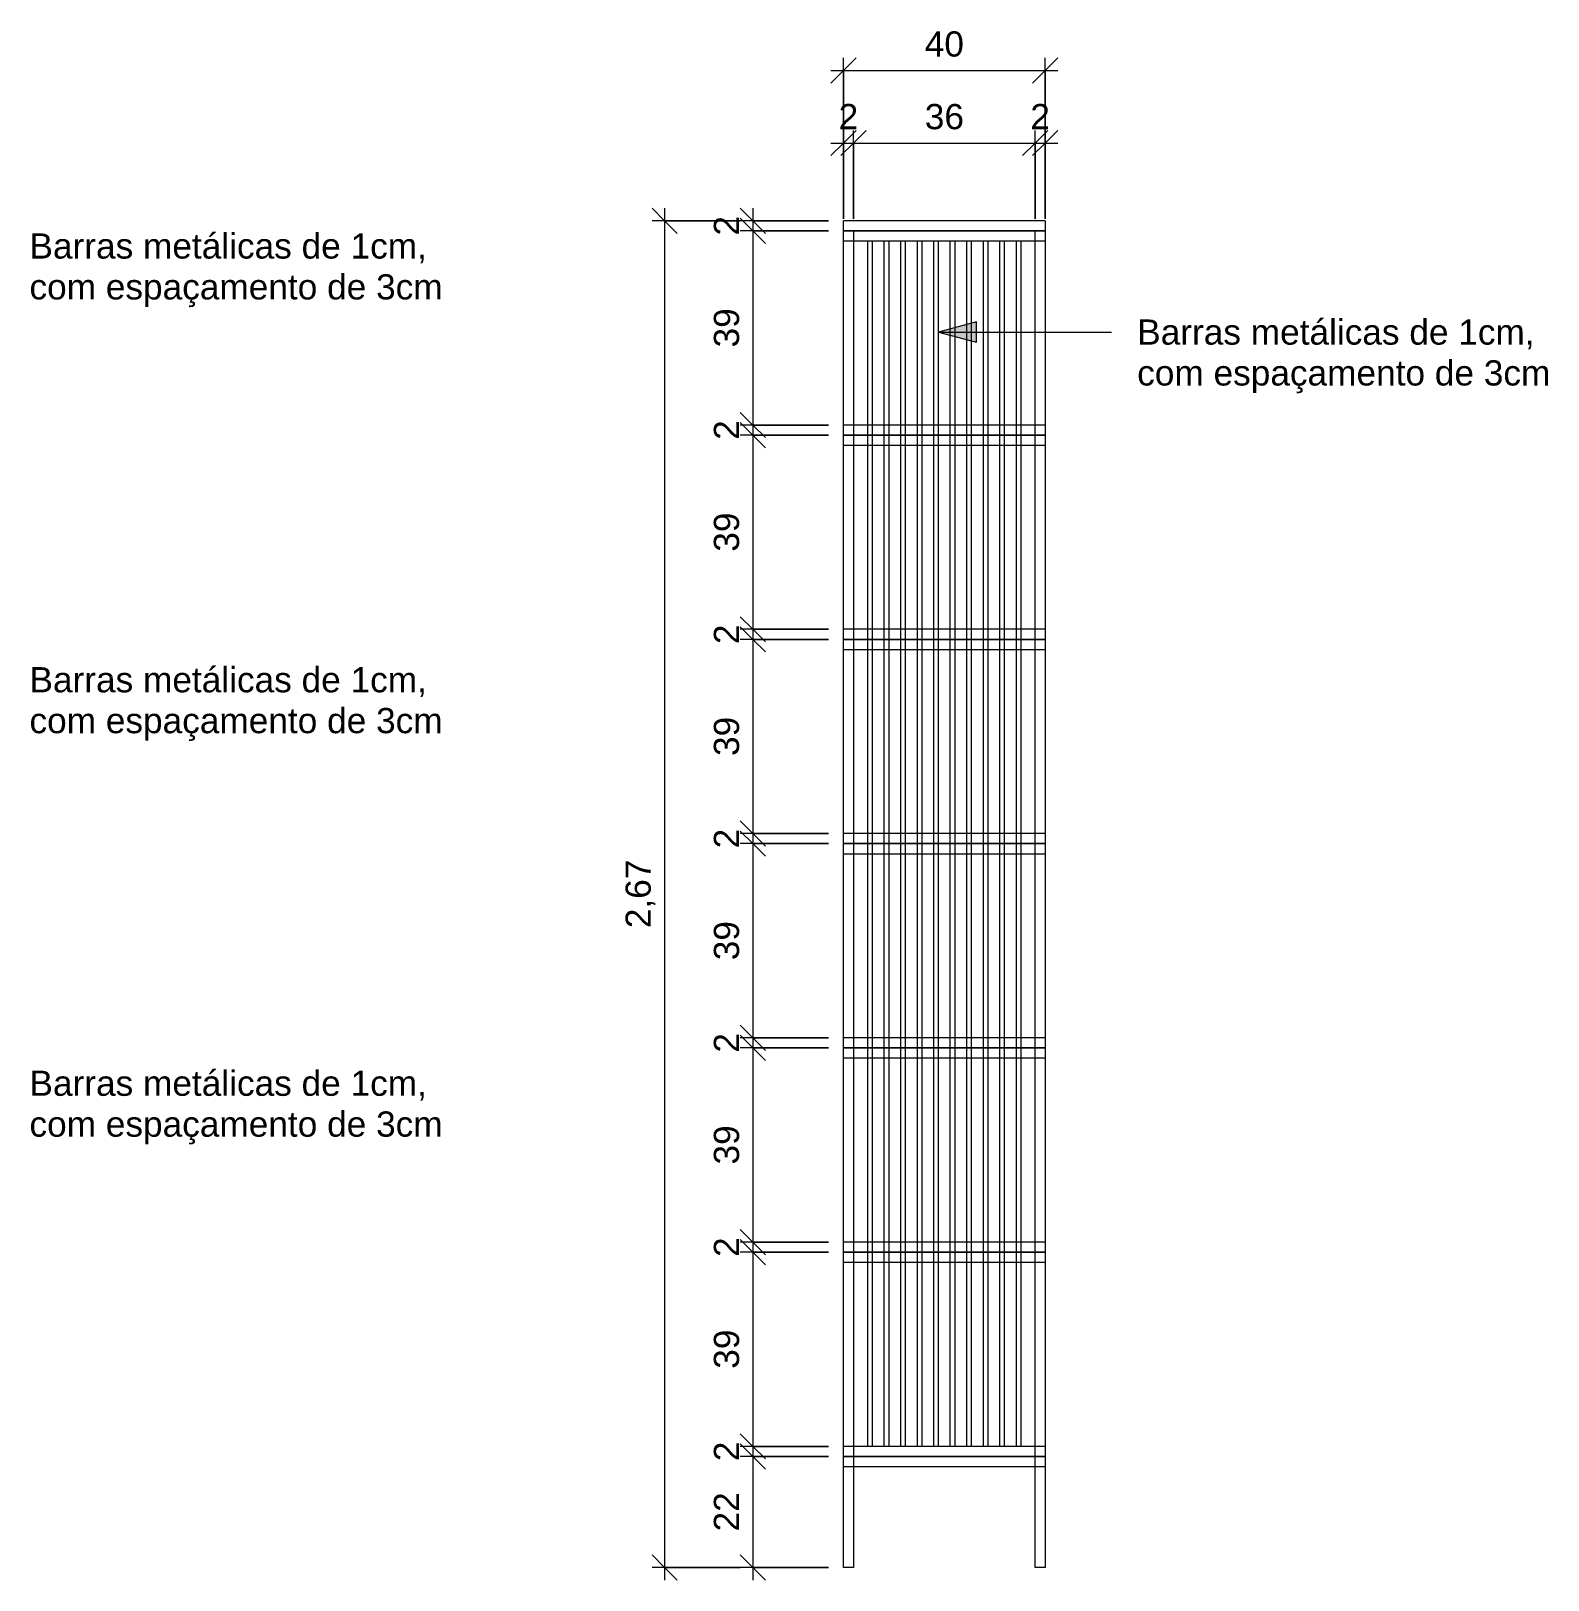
# Model space of a CAD drawing. Header units: millimetres. Extents: x 5688 to 18484, y 2540 to 6636.
# Drawn here: x 15476 to 18484, y 2975 to 6046 of the extents above; entities that cross this region are included whole.
import ezdxf

# ---------------------------------------------------------------- set-up
doc = ezdxf.new("R2010")
doc.units = ezdxf.units.MM
for name, color, linetype, lineweight in [('A-ANNO-DIMS', 211, 'Continuous', 9), ('A-ANNO-DIMS-25', 211, 'Continuous', 9), ('G-ANNO-TEXT', 231, 'Continuous', 9), ('I-FURN', 30, 'Continuous', 9)]:
    doc.layers.add(name, color=color, linetype=linetype, lineweight=lineweight)
doc.styles.add('@Arial Unicode MS', font='ARIALUNI.TTF', dxfattribs={"height": 50})
doc.styles.add('Arial', font='arial.ttf', dxfattribs={"height": 50})
doc.dimstyles.new('CRT_-__Metros_-_Linha_de_chamada_3_5_mm', dxfattribs={"dimscale": 304.8, "dimtxt": 50.292243, "dimasz": 0.164042, "dimexe": 0.082021, "dimexo": 0.0625, "dimgap": 0.04101, "dimtad": 1, "dimlfac": 0.001, "dimrnd": 0.01, "dimzin": 0, "dimdsep": 46, "dimtxsty": '@Arial Unicode MS', "dimblk1": 'OBLIQUE', "dimblk2": 'OBLIQUE', "dimsah": 1, "dimcen": 0.09, "dimdle": 0.082021, "dimazin": 0, "dimtfac": 1, "dimtdec": 4, "dimtix": 1, "dimtmove": 0, "dimatfit": 3, "dimfxl": 0.492126, "dimfxlon": 1, "dimtvp": 1, "dimtolj": 1, "dimtzin": 0, "dimarcsym": 2})
doc.dimstyles.new('CRT_-__Metros_-_Linha_de_chamada_3_5_mm_1', dxfattribs={"dimscale": 304.8, "dimtxt": 50.292243, "dimasz": 0.164042, "dimexe": 0.082021, "dimexo": 0.0625, "dimgap": 0.04101, "dimtad": 1, "dimdec": 0, "dimlfac": 0.1, "dimdsep": 46, "dimtxsty": '@Arial Unicode MS', "dimblk1": 'OBLIQUE', "dimblk2": 'OBLIQUE', "dimsah": 1, "dimcen": 0.09, "dimdle": 0.082021, "dimazin": 0, "dimtfac": 1, "dimtdec": 4, "dimtix": 1, "dimtmove": 0, "dimatfit": 3, "dimfxl": 0.492126, "dimfxlon": 1, "dimtvp": 1, "dimtolj": 1, "dimtzin": 0, "dimarcsym": 2})

# ---------------------------------------------------------------- blocks, each defined once
blk = doc.blocks.new('estante - estante-4589433-VISTA LATERAL ESTANTE MEZANINO')
at = {"layer": 'I-FURN'}
for p, q in [((-2964.6, 5650), (-2964.6, 5670)), ((-2564.6, 5670), (-2964.6, 5670)), ((-2564.6, 5670), (-2564.6, 5650)), ((-2964.6, 5650), (-2564.6, 5650)), ((-2964.6, 5630), (-2964.6, 5650)), ((-2564.6, 5650), (-2964.6, 5650)), ((-2964.6, 5650), (-2944.6, 5650)), ((-2964.6, 3000), (-2964.6, 5650)), ((-2964.6, 5630), (-2564.6, 5630)), ((-2944.6, 5650), (-2944.6, 3000)), ((-2916.9, 5630), (-2916.9, 3240)), ((-2906.9, 3240), (-2906.9, 5630)), ((-2884.2, 5630), (-2884.2, 3240)), ((-2874.2, 3240), (-2874.2, 5630)), ((-2851.4, 5630), (-2851.4, 3240)), ((-2841.4, 3240), (-2841.4, 5630)), ((-2818.7, 5630), (-2818.7, 3240)), ((-2808.7, 3240), (-2808.7, 5630)), ((-2786, 5630), (-2786, 3240)), ((-2776, 3240), (-2776, 5630)), ((-2753.3, 5630), (-2753.3, 3240)), ((-2743.3, 3240), (-2743.3, 5630)), ((-2720.5, 5630), (-2720.5, 3240)), ((-2710.5, 3240), (-2710.5, 5630)), ((-2687.8, 5630), (-2687.8, 3240)), ((-2677.8, 3240), (-2677.8, 5630)), ((-2655.1, 5630), (-2655.1, 3240)), ((-2645.1, 3240), (-2645.1, 5630)), ((-2622.3, 5630), (-2622.3, 3240)), ((-2612.3, 3240), (-2612.3, 5630)), ((-2584.6, 5650), (-2564.6, 5650)), ((-2584.6, 3000), (-2584.6, 5650)), ((-2564.6, 5650), (-2564.6, 5630)), ((-2564.6, 5650), (-2564.6, 3000)), ((-2964.6, 5245), (-2964.6, 5265)), ((-2564.6, 5265), (-2964.6, 5265)), ((-2564.6, 5265), (-2564.6, 5245)), ((-2964.6, 5245), (-2564.6, 5245)), ((-2964.6, 5225), (-2964.6, 5245)), ((-2564.6, 5245), (-2964.6, 5245)), ((-2964.6, 5225), (-2564.6, 5225)), ((-2564.6, 5245), (-2564.6, 5225)), ((-2964.6, 4840), (-2964.6, 4860)), ((-2564.6, 4860), (-2964.6, 4860)), ((-2564.6, 4860), (-2564.6, 4840)), ((-2964.6, 4840), (-2564.6, 4840)), ((-2964.6, 4820), (-2964.6, 4840)), ((-2564.6, 4840), (-2964.6, 4840)), ((-2564.6, 4840), (-2564.6, 4820)), ((-2964.6, 4820), (-2564.6, 4820)), ((-2964.6, 4435), (-2964.6, 4455)), ((-2564.6, 4455), (-2964.6, 4455)), ((-2564.6, 4455), (-2564.6, 4435)), ((-2964.6, 4435), (-2564.6, 4435)), ((-2964.6, 4415), (-2964.6, 4435)), ((-2564.6, 4435), (-2964.6, 4435)), ((-2564.6, 4435), (-2564.6, 4415)), ((-2964.6, 4415), (-2564.6, 4415)), ((-2964.6, 4030), (-2964.6, 4050)), ((-2564.6, 4050), (-2964.6, 4050)), ((-2964.6, 4030), (-2564.6, 4030)), ((-2964.6, 4010), (-2964.6, 4030)), ((-2564.6, 4030), (-2964.6, 4030)), ((-2564.6, 4050), (-2564.6, 4030)), ((-2564.6, 4030), (-2564.6, 4010)), ((-2964.6, 4010), (-2564.6, 4010)), ((-2964.6, 3625), (-2964.6, 3645)), ((-2564.6, 3645), (-2964.6, 3645)), ((-2964.6, 3625), (-2564.6, 3625)), ((-2964.6, 3605), (-2964.6, 3625)), ((-2564.6, 3625), (-2964.6, 3625)), ((-2564.6, 3645), (-2564.6, 3625)), ((-2564.6, 3625), (-2564.6, 3605)), ((-2964.6, 3605), (-2564.6, 3605)), ((-2964.6, 3220), (-2964.6, 3240)), ((-2564.6, 3240), (-2964.6, 3240)), ((-2564.6, 3240), (-2564.6, 3220)), ((-2964.6, 3220), (-2564.6, 3220)), ((-2964.6, 3200), (-2964.6, 3220)), ((-2564.6, 3220), (-2964.6, 3220)), ((-2964.6, 3200), (-2564.6, 3200)), ((-2564.6, 3220), (-2564.6, 3200)), ((-2944.6, 3000), (-2964.6, 3000)), ((-2564.6, 3000), (-2584.6, 3000))]:
    blk.add_line(p, q, dxfattribs=at)
blk = doc.blocks.new('DIMBLOCK63-VISTA LATERAL ESTANTE MEZANINO')
at = {"layer": 'A-ANNO-DIMS-25', "lineweight": 18}
for p, q in [((16907.1, 5670), (16882.1, 5695)), ((16907.1, 5650), (16882.1, 5675)), ((16907.1, 5670), (16932.1, 5645)), ((16907.1, 5650), (16932.1, 5625))]:
    blk.add_line(p, q, dxfattribs=at)
at = {"layer": 'A-ANNO-DIMS-25'}
for p, q in [((16907.1, 5695), (16907.1, 5650)), ((17057.1, 5670), (16882.1, 5670)), ((16907.1, 5670), (17057.1, 5670)), ((17057.1, 5650), (16882.1, 5650)), ((16907.1, 5650), (17057.1, 5650))]:
    blk.add_line(p, q, dxfattribs=at)
at = {"layer": 'A-ANNO-DIMS-25', "color": 0, "insert": (16829.7, 5640.6), "char_height": 50, "width": 46.468, "attachment_point": 1, "rotation": 90, "line_spacing_factor": 1.117605, "style": '@Arial Unicode MS'}
blk.add_mtext('2', dxfattribs=at)
blk = doc.blocks.new('_Oblique')
at = {"color": 0, "linetype": 'ByBlock', "lineweight": -2}
blk.add_line((-0.5, -0.5), (0.5, 0.5), dxfattribs=at)
blk = doc.blocks.new('DIMBLOCK64-VISTA LATERAL ESTANTE MEZANINO')
at = {"layer": 'A-ANNO-DIMS-25', "lineweight": 18}
for p, q in [((16907.1, 5650), (16882.1, 5675)), ((16907.1, 5650), (16932.1, 5625)), ((16907.1, 5265), (16882.1, 5290)), ((16907.1, 5265), (16932.1, 5240))]:
    blk.add_line(p, q, dxfattribs=at)
at = {"layer": 'A-ANNO-DIMS-25'}
for p, q in [((17057.1, 5650), (16882.1, 5650)), ((16907.1, 5650), (16907.1, 5265)), ((16907.1, 5650), (17057.1, 5650)), ((17057.1, 5265), (16882.1, 5265)), ((16907.1, 5265), (17057.1, 5265))]:
    blk.add_line(p, q, dxfattribs=at)
at = {"layer": 'A-ANNO-DIMS-25', "color": 0, "insert": (16829.7, 5418.8), "char_height": 50, "width": 92.937, "attachment_point": 1, "rotation": 90, "line_spacing_factor": 1.117605, "style": '@Arial Unicode MS'}
blk.add_mtext('39', dxfattribs=at)
blk = doc.blocks.new('DIMBLOCK65-VISTA LATERAL ESTANTE MEZANINO')
at = {"layer": 'A-ANNO-DIMS-25', "lineweight": 18}
for p, q in [((16907.1, 5265), (16882.1, 5290)), ((16907.1, 5245), (16882.1, 5270)), ((16907.1, 5265), (16932.1, 5240)), ((16907.1, 5245), (16932.1, 5220))]:
    blk.add_line(p, q, dxfattribs=at)
at = {"layer": 'A-ANNO-DIMS-25'}
for p, q in [((17057.1, 5265), (16882.1, 5265)), ((16907.1, 5265), (16907.1, 5245)), ((16907.1, 5265), (17057.1, 5265)), ((17057.1, 5245), (16882.1, 5245)), ((16907.1, 5245), (17057.1, 5245))]:
    blk.add_line(p, q, dxfattribs=at)
at = {"layer": 'A-ANNO-DIMS-25', "color": 0, "insert": (16829.7, 5235.6), "char_height": 50, "width": 46.468, "attachment_point": 1, "rotation": 90, "line_spacing_factor": 1.117605, "style": '@Arial Unicode MS'}
blk.add_mtext('2', dxfattribs=at)
blk = doc.blocks.new('DIMBLOCK66-VISTA LATERAL ESTANTE MEZANINO')
at = {"layer": 'A-ANNO-DIMS-25', "lineweight": 18}
for p, q in [((16907.1, 5245), (16882.1, 5270)), ((16907.1, 5245), (16932.1, 5220)), ((16907.1, 4860), (16882.1, 4885)), ((16907.1, 4860), (16932.1, 4835))]:
    blk.add_line(p, q, dxfattribs=at)
at = {"layer": 'A-ANNO-DIMS-25'}
for p, q in [((17057.1, 5245), (16882.1, 5245)), ((16907.1, 5245), (16907.1, 4860)), ((16907.1, 5245), (17057.1, 5245)), ((17057.1, 4860), (16882.1, 4860)), ((16907.1, 4860), (17057.1, 4860))]:
    blk.add_line(p, q, dxfattribs=at)
at = {"layer": 'A-ANNO-DIMS-25', "color": 0, "insert": (16829.7, 5013.8), "char_height": 50, "width": 92.937, "attachment_point": 1, "rotation": 90, "line_spacing_factor": 1.117605, "style": '@Arial Unicode MS'}
blk.add_mtext('39', dxfattribs=at)
blk = doc.blocks.new('DIMBLOCK67-VISTA LATERAL ESTANTE MEZANINO')
at = {"layer": 'A-ANNO-DIMS-25', "lineweight": 18}
for p, q in [((16907.1, 4860), (16882.1, 4885)), ((16907.1, 4840), (16882.1, 4865)), ((16907.1, 4860), (16932.1, 4835)), ((16907.1, 4840), (16932.1, 4815))]:
    blk.add_line(p, q, dxfattribs=at)
at = {"layer": 'A-ANNO-DIMS-25'}
for p, q in [((17057.1, 4860), (16882.1, 4860)), ((16907.1, 4860), (16907.1, 4840)), ((16907.1, 4860), (17057.1, 4860)), ((17057.1, 4840), (16882.1, 4840)), ((16907.1, 4840), (17057.1, 4840))]:
    blk.add_line(p, q, dxfattribs=at)
at = {"layer": 'A-ANNO-DIMS-25', "color": 0, "insert": (16829.7, 4830.6), "char_height": 50, "width": 46.468, "attachment_point": 1, "rotation": 90, "line_spacing_factor": 1.117605, "style": '@Arial Unicode MS'}
blk.add_mtext('2', dxfattribs=at)
blk = doc.blocks.new('DIMBLOCK68-VISTA LATERAL ESTANTE MEZANINO')
at = {"layer": 'A-ANNO-DIMS-25', "lineweight": 18}
for p, q in [((16907.1, 4840), (16882.1, 4865)), ((16907.1, 4840), (16932.1, 4815)), ((16907.1, 4455), (16882.1, 4480)), ((16907.1, 4455), (16932.1, 4430))]:
    blk.add_line(p, q, dxfattribs=at)
at = {"layer": 'A-ANNO-DIMS-25'}
for p, q in [((17057.1, 4840), (16882.1, 4840)), ((16907.1, 4840), (16907.1, 4455)), ((16907.1, 4840), (17057.1, 4840)), ((17057.1, 4455), (16882.1, 4455)), ((16907.1, 4455), (17057.1, 4455))]:
    blk.add_line(p, q, dxfattribs=at)
at = {"layer": 'A-ANNO-DIMS-25', "color": 0, "insert": (16829.7, 4608.8), "char_height": 50, "width": 92.937, "attachment_point": 1, "rotation": 90, "line_spacing_factor": 1.117605, "style": '@Arial Unicode MS'}
blk.add_mtext('39', dxfattribs=at)
blk = doc.blocks.new('DIMBLOCK69-VISTA LATERAL ESTANTE MEZANINO')
at = {"layer": 'A-ANNO-DIMS-25', "lineweight": 18}
for p, q in [((16907.1, 4455), (16882.1, 4480)), ((16907.1, 4435), (16882.1, 4460)), ((16907.1, 4455), (16932.1, 4430)), ((16907.1, 4435), (16932.1, 4410))]:
    blk.add_line(p, q, dxfattribs=at)
at = {"layer": 'A-ANNO-DIMS-25'}
for p, q in [((17057.1, 4455), (16882.1, 4455)), ((16907.1, 4455), (16907.1, 4435)), ((16907.1, 4455), (17057.1, 4455)), ((17057.1, 4435), (16882.1, 4435)), ((16907.1, 4435), (17057.1, 4435))]:
    blk.add_line(p, q, dxfattribs=at)
at = {"layer": 'A-ANNO-DIMS-25', "color": 0, "insert": (16829.7, 4425.6), "char_height": 50, "width": 46.468, "attachment_point": 1, "rotation": 90, "line_spacing_factor": 1.117605, "style": '@Arial Unicode MS'}
blk.add_mtext('2', dxfattribs=at)
blk = doc.blocks.new('DIMBLOCK70-VISTA LATERAL ESTANTE MEZANINO')
at = {"layer": 'A-ANNO-DIMS-25', "lineweight": 18}
for p, q in [((16907.1, 4435), (16882.1, 4460)), ((16907.1, 4435), (16932.1, 4410)), ((16907.1, 4050), (16882.1, 4075)), ((16907.1, 4050), (16932.1, 4025))]:
    blk.add_line(p, q, dxfattribs=at)
at = {"layer": 'A-ANNO-DIMS-25'}
for p, q in [((17057.1, 4435), (16882.1, 4435)), ((16907.1, 4435), (16907.1, 4050)), ((16907.1, 4435), (17057.1, 4435)), ((17057.1, 4050), (16882.1, 4050)), ((16907.1, 4050), (17057.1, 4050))]:
    blk.add_line(p, q, dxfattribs=at)
at = {"layer": 'A-ANNO-DIMS-25', "color": 0, "insert": (16829.7, 4203.8), "char_height": 50, "width": 92.937, "attachment_point": 1, "rotation": 90, "line_spacing_factor": 1.117605, "style": '@Arial Unicode MS'}
blk.add_mtext('39', dxfattribs=at)
blk = doc.blocks.new('DIMBLOCK71-VISTA LATERAL ESTANTE MEZANINO')
at = {"layer": 'A-ANNO-DIMS-25', "lineweight": 18}
for p, q in [((16907.1, 4050), (16882.1, 4075)), ((16907.1, 4030), (16882.1, 4055)), ((16907.1, 4050), (16932.1, 4025)), ((16907.1, 4030), (16932.1, 4005))]:
    blk.add_line(p, q, dxfattribs=at)
at = {"layer": 'A-ANNO-DIMS-25'}
for p, q in [((17057.1, 4050), (16882.1, 4050)), ((17057.1, 4030), (16882.1, 4030)), ((16907.1, 4050), (16907.1, 4030)), ((16907.1, 4050), (17057.1, 4050)), ((16907.1, 4030), (17057.1, 4030))]:
    blk.add_line(p, q, dxfattribs=at)
at = {"layer": 'A-ANNO-DIMS-25', "color": 0, "insert": (16829.7, 4020.6), "char_height": 50, "width": 46.468, "attachment_point": 1, "rotation": 90, "line_spacing_factor": 1.117605, "style": '@Arial Unicode MS'}
blk.add_mtext('2', dxfattribs=at)
blk = doc.blocks.new('DIMBLOCK72-VISTA LATERAL ESTANTE MEZANINO')
at = {"layer": 'A-ANNO-DIMS-25', "lineweight": 18}
for p, q in [((16907.1, 4030), (16882.1, 4055)), ((16907.1, 4030), (16932.1, 4005)), ((16907.1, 3645), (16882.1, 3670)), ((16907.1, 3645), (16932.1, 3620))]:
    blk.add_line(p, q, dxfattribs=at)
at = {"layer": 'A-ANNO-DIMS-25'}
for p, q in [((17057.1, 4030), (16882.1, 4030)), ((16907.1, 4030), (16907.1, 3645)), ((16907.1, 4030), (17057.1, 4030)), ((17057.1, 3645), (16882.1, 3645)), ((16907.1, 3645), (17057.1, 3645))]:
    blk.add_line(p, q, dxfattribs=at)
at = {"layer": 'A-ANNO-DIMS-25', "color": 0, "insert": (16829.7, 3798.8), "char_height": 50, "width": 92.937, "attachment_point": 1, "rotation": 90, "line_spacing_factor": 1.117605, "style": '@Arial Unicode MS'}
blk.add_mtext('39', dxfattribs=at)
blk = doc.blocks.new('DIMBLOCK73-VISTA LATERAL ESTANTE MEZANINO')
at = {"layer": 'A-ANNO-DIMS-25', "lineweight": 18}
for p, q in [((16907.1, 3645), (16882.1, 3670)), ((16907.1, 3625), (16882.1, 3650)), ((16907.1, 3645), (16932.1, 3620)), ((16907.1, 3625), (16932.1, 3600))]:
    blk.add_line(p, q, dxfattribs=at)
at = {"layer": 'A-ANNO-DIMS-25'}
for p, q in [((17057.1, 3645), (16882.1, 3645)), ((17057.1, 3625), (16882.1, 3625)), ((16907.1, 3645), (16907.1, 3625)), ((16907.1, 3645), (17057.1, 3645)), ((16907.1, 3625), (17057.1, 3625))]:
    blk.add_line(p, q, dxfattribs=at)
at = {"layer": 'A-ANNO-DIMS-25', "color": 0, "insert": (16829.7, 3615.6), "char_height": 50, "width": 46.468, "attachment_point": 1, "rotation": 90, "line_spacing_factor": 1.117605, "style": '@Arial Unicode MS'}
blk.add_mtext('2', dxfattribs=at)
blk = doc.blocks.new('DIMBLOCK74-VISTA LATERAL ESTANTE MEZANINO')
at = {"layer": 'A-ANNO-DIMS-25', "lineweight": 18}
for p, q in [((16907.1, 3625), (16882.1, 3650)), ((16907.1, 3625), (16932.1, 3600)), ((16907.1, 3240), (16882.1, 3265)), ((16907.1, 3240), (16932.1, 3215))]:
    blk.add_line(p, q, dxfattribs=at)
at = {"layer": 'A-ANNO-DIMS-25'}
for p, q in [((17057.1, 3625), (16882.1, 3625)), ((16907.1, 3625), (16907.1, 3240)), ((16907.1, 3625), (17057.1, 3625)), ((17057.1, 3240), (16882.1, 3240)), ((16907.1, 3240), (17057.1, 3240))]:
    blk.add_line(p, q, dxfattribs=at)
at = {"layer": 'A-ANNO-DIMS-25', "color": 0, "insert": (16829.7, 3393.8), "char_height": 50, "width": 92.937, "attachment_point": 1, "rotation": 90, "line_spacing_factor": 1.117605, "style": '@Arial Unicode MS'}
blk.add_mtext('39', dxfattribs=at)
blk = doc.blocks.new('DIMBLOCK75-VISTA LATERAL ESTANTE MEZANINO')
at = {"layer": 'A-ANNO-DIMS-25', "lineweight": 18}
for p, q in [((16907.1, 3240), (16882.1, 3265)), ((16907.1, 3220), (16882.1, 3245)), ((16907.1, 3240), (16932.1, 3215)), ((16907.1, 3220), (16932.1, 3195))]:
    blk.add_line(p, q, dxfattribs=at)
at = {"layer": 'A-ANNO-DIMS-25'}
for p, q in [((17057.1, 3240), (16882.1, 3240)), ((16907.1, 3240), (16907.1, 3220)), ((16907.1, 3240), (17057.1, 3240)), ((17057.1, 3220), (16882.1, 3220)), ((16907.1, 3220), (17057.1, 3220))]:
    blk.add_line(p, q, dxfattribs=at)
at = {"layer": 'A-ANNO-DIMS-25', "color": 0, "insert": (16829.7, 3210.6), "char_height": 50, "width": 46.468, "attachment_point": 1, "rotation": 90, "line_spacing_factor": 1.117605, "style": '@Arial Unicode MS'}
blk.add_mtext('2', dxfattribs=at)
blk = doc.blocks.new('DIMBLOCK76-VISTA LATERAL ESTANTE MEZANINO')
at = {"layer": 'A-ANNO-DIMS-25', "lineweight": 18}
for p, q in [((16907.1, 3220), (16882.1, 3245)), ((16907.1, 3220), (16932.1, 3195)), ((16907.1, 3000), (16882.1, 3025)), ((16907.1, 3000), (16932.1, 2975))]:
    blk.add_line(p, q, dxfattribs=at)
at = {"layer": 'A-ANNO-DIMS-25'}
for p, q in [((17057.1, 3220), (16882.1, 3220)), ((16907.1, 3220), (16907.1, 2975)), ((16907.1, 3220), (17057.1, 3220)), ((17057.1, 3000), (16882.1, 3000)), ((16907.1, 3000), (17057.1, 3000))]:
    blk.add_line(p, q, dxfattribs=at)
at = {"layer": 'A-ANNO-DIMS-25', "color": 0, "insert": (16829.7, 3071.3), "char_height": 50, "width": 92.937, "attachment_point": 1, "rotation": 90, "line_spacing_factor": 1.117605, "style": '@Arial Unicode MS'}
blk.add_mtext('22', dxfattribs=at)
blk = doc.blocks.new('DIMBLOCK77-VISTA LATERAL ESTANTE MEZANINO')
at = {"layer": 'A-ANNO-DIMS-25', "lineweight": 18}
for p, q in [((16732.1, 5670), (16707.1, 5695)), ((16732.1, 5670), (16757.1, 5645)), ((16732.1, 3000), (16707.1, 3025)), ((16732.1, 3000), (16757.1, 2975))]:
    blk.add_line(p, q, dxfattribs=at)
at = {"layer": 'A-ANNO-DIMS-25'}
for p, q in [((16732.1, 5695), (16732.1, 2975)), ((16882.1, 5670), (16707.1, 5670)), ((16732.1, 5670), (16882.1, 5670)), ((16882.1, 3000), (16707.1, 3000)), ((16732.1, 3000), (16882.1, 3000))]:
    blk.add_line(p, q, dxfattribs=at)
at = {"layer": 'A-ANNO-DIMS-25', "color": 0, "insert": (16654.7, 4267.4), "char_height": 50, "width": 162.337, "attachment_point": 1, "rotation": 90, "line_spacing_factor": 1.117605, "style": '@Arial Unicode MS'}
blk.add_mtext('2,67', dxfattribs=at)
blk = doc.blocks.new('DIMBLOCK78-VISTA LATERAL ESTANTE MEZANINO')
at = {"layer": 'A-ANNO-DIMS-25', "lineweight": 18}
for p, q in [((17086.6, 5824.1), (17111.6, 5849.1)), ((17106.6, 5824.1), (17131.6, 5849.1)), ((17086.6, 5824.1), (17061.6, 5799.1)), ((17106.6, 5824.1), (17081.6, 5799.1))]:
    blk.add_line(p, q, dxfattribs=at)
at = {"layer": 'A-ANNO-DIMS-25'}
for p, q in [((17086.6, 5674.1), (17086.6, 5849.1)), ((17106.6, 5674.1), (17106.6, 5849.1)), ((17061.6, 5824.1), (17106.6, 5824.1)), ((17086.6, 5824.1), (17086.6, 5674.1)), ((17106.6, 5824.1), (17106.6, 5674.1))]:
    blk.add_line(p, q, dxfattribs=at)
at = {"layer": 'A-ANNO-DIMS-25', "color": 0, "insert": (17077.2, 5901.5), "char_height": 50, "width": 46.468, "attachment_point": 1, "line_spacing_factor": 1.117605, "style": '@Arial Unicode MS'}
blk.add_mtext('2', dxfattribs=at)
blk = doc.blocks.new('DIMBLOCK79-VISTA LATERAL ESTANTE MEZANINO')
at = {"layer": 'A-ANNO-DIMS-25', "lineweight": 18}
for p, q in [((17106.6, 5824.1), (17131.6, 5849.1)), ((17466.6, 5824.1), (17491.6, 5849.1)), ((17106.6, 5824.1), (17081.6, 5799.1)), ((17466.6, 5824.1), (17441.6, 5799.1))]:
    blk.add_line(p, q, dxfattribs=at)
at = {"layer": 'A-ANNO-DIMS-25'}
for p, q in [((17106.6, 5674.1), (17106.6, 5849.1)), ((17466.6, 5674.1), (17466.6, 5849.1)), ((17106.6, 5824.1), (17466.6, 5824.1)), ((17106.6, 5824.1), (17106.6, 5674.1)), ((17466.6, 5824.1), (17466.6, 5674.1))]:
    blk.add_line(p, q, dxfattribs=at)
at = {"layer": 'A-ANNO-DIMS-25', "color": 0, "insert": (17247.9, 5901.5), "char_height": 50, "width": 92.937, "attachment_point": 1, "line_spacing_factor": 1.117605, "style": '@Arial Unicode MS'}
blk.add_mtext('36', dxfattribs=at)
blk = doc.blocks.new('DIMBLOCK80-VISTA LATERAL ESTANTE MEZANINO')
at = {"layer": 'A-ANNO-DIMS-25', "lineweight": 18}
for p, q in [((17466.6, 5824.1), (17491.6, 5849.1)), ((17486.6, 5824.1), (17511.6, 5849.1)), ((17466.6, 5824.1), (17441.6, 5799.1)), ((17486.6, 5824.1), (17461.6, 5799.1))]:
    blk.add_line(p, q, dxfattribs=at)
at = {"layer": 'A-ANNO-DIMS-25'}
for p, q in [((17466.6, 5674.1), (17466.6, 5849.1)), ((17486.6, 5674.1), (17486.6, 5849.1)), ((17466.6, 5824.1), (17511.6, 5824.1)), ((17466.6, 5824.1), (17466.6, 5674.1)), ((17486.6, 5824.1), (17486.6, 5674.1))]:
    blk.add_line(p, q, dxfattribs=at)
at = {"layer": 'A-ANNO-DIMS-25', "color": 0, "insert": (17457.2, 5901.5), "char_height": 50, "width": 46.468, "attachment_point": 1, "line_spacing_factor": 1.117605, "style": '@Arial Unicode MS'}
blk.add_mtext('2', dxfattribs=at)
blk = doc.blocks.new('DIMBLOCK81-VISTA LATERAL ESTANTE MEZANINO')
at = {"layer": 'A-ANNO-DIMS-25', "lineweight": 18}
for p, q in [((17086.6, 5968.1), (17111.6, 5993.1)), ((17486.6, 5968.1), (17511.6, 5993.1)), ((17086.6, 5968.1), (17061.6, 5943.1)), ((17486.6, 5968.1), (17461.6, 5943.1))]:
    blk.add_line(p, q, dxfattribs=at)
at = {"layer": 'A-ANNO-DIMS-25'}
for p, q in [((17086.6, 5818.1), (17086.6, 5993.1)), ((17486.6, 5818.1), (17486.6, 5993.1)), ((17061.6, 5968.1), (17511.6, 5968.1)), ((17086.6, 5968.1), (17086.6, 5818.1)), ((17486.6, 5968.1), (17486.6, 5818.1))]:
    blk.add_line(p, q, dxfattribs=at)
at = {"layer": 'A-ANNO-DIMS-25', "color": 0, "insert": (17247.9, 6045.5), "char_height": 50, "width": 92.937, "attachment_point": 1, "line_spacing_factor": 1.117605, "style": '@Arial Unicode MS'}
blk.add_mtext('40', dxfattribs=at)

msp = doc.modelspace()

# ---------------------------------------------------------------- hatches: boundary and pattern name
at = {"layer": 'G-ANNO-TEXT'}
msp.add_hatch(color=7, dxfattribs=at).paths.add_polyline_path([(17275.325, 5449.345), (17350.325, 5429.249), (17350.325, 5469.441)])

# ---------------------------------------------------------------- linework, layer by layer
at = {"layer": 'G-ANNO-TEXT', "color": 7}
for p, q in [((17350.325, 5469.441), (17275.325, 5449.345)), ((17350.325, 5429.249), (17350.325, 5469.441)), ((17275.325, 5449.345), (17350.325, 5429.249)), ((17275.325, 5449.345), (17618.297, 5449.345))]:
    msp.add_line(p, q, dxfattribs=at)

# ---------------------------------------------------------------- block references
at = {"layer": 'I-FURN'}
msp.add_blockref('estante - estante-4589433-VISTA LATERAL ESTANTE MEZANINO', (20051.226, 0), dxfattribs=at)

# ---------------------------------------------------------------- texts
at = {"layer": 'G-ANNO-TEXT', "color": 7, "char_height": 50, "attachment_point": 1, "style": 'Arial'}
for s, insert, width in [('Barras metálicas de 1cm, ', (15472.86, 5645.01), 1004.11359), ('com espaçamento de 3cm', (15472.86, 5563.982), 1018.14313), ('Barras metálicas de 1cm, ', (17669.097, 5474.345), 1004.11359), ('com espaçamento de 3cm', (17669.097, 5393.316), 1018.14313), ('Barras metálicas de 1cm, ', (15472.86, 4785.01), 1004.11359), ('com espaçamento de 3cm', (15472.86, 4703.982), 1018.14313), ('Barras metálicas de 1cm, ', (15472.86, 3985.01), 1004.11359), ('com espaçamento de 3cm', (15472.86, 3903.982), 1018.14313)]:
    msp.add_mtext(s, dxfattribs=dict(at, insert=insert, width=width))

# ---------------------------------------------------------------- dimensions: what is measured, and where the dimension line sits
at = {"layer": 'A-ANNO-DIMS'}
for base, p1, p2, override, picture, middle in [((17486.606, 5968.094), (17086.606, 5818.094), (17486.606, 5818.094), {"dimpost": '<>', "dimfxl": 400}, 'DIMBLOCK81-VISTA LATERAL ESTANTE MEZANINO', (17286.606, 6006.139)), ((17106.606, 5824.094), (17086.606, 5674.094), (17106.606, 5674.094), {"dimpost": '<>', "dimfxl": 20}, 'DIMBLOCK78-VISTA LATERAL ESTANTE MEZANINO', (17096.606, 5861.713)), ((17466.606, 5824.094), (17106.606, 5674.094), (17466.606, 5674.094), {"dimpost": '<>', "dimfxl": 360}, 'DIMBLOCK79-VISTA LATERAL ESTANTE MEZANINO', (17286.606, 5862.14)), ((17486.606, 5824.094), (17466.606, 5674.094), (17486.606, 5674.094), {"dimpost": '<>', "dimfxl": 20}, 'DIMBLOCK80-VISTA LATERAL ESTANTE MEZANINO', (17476.606, 5861.713))]:
    dim = msp.add_linear_dim(base=base, p1=p1, p2=p2, dimstyle='CRT_-__Metros_-_Linha_de_chamada_3_5_mm_1', override=override, dxfattribs=at)
    dim.commit()
    dim.dimension.update_dxf_attribs({"geometry": picture, "text_midpoint": middle})
for base, p1, p2, dimstyle, override, picture, middle in [((16732.052, 3000), (16882.052, 5670), (16882.052, 3000), 'CRT_-__Metros_-_Linha_de_chamada_3_5_mm', {"dimpost": '<>', "dimfxl": 2670}, 'DIMBLOCK77-VISTA LATERAL ESTANTE MEZANINO', (16694.006, 4335)), ((16907.052, 5650), (17057.052, 5670), (17057.052, 5650), 'CRT_-__Metros_-_Linha_de_chamada_3_5_mm_1', {"dimpost": '<>', "dimfxl": 20}, 'DIMBLOCK63-VISTA LATERAL ESTANTE MEZANINO', (16869.432, 5660)), ((16907.051647673, 5265), (17057.051647673, 5650), (17057.051647673, 5265), 'CRT_-__Metros_-_Linha_de_chamada_3_5_mm_1', {"dimpost": '<>', "dimfxl": 385}, 'DIMBLOCK64-VISTA LATERAL ESTANTE MEZANINO', (16869.005944933, 5457.5)), ((16907.052, 5245), (17057.052, 5265), (17057.052, 5245), 'CRT_-__Metros_-_Linha_de_chamada_3_5_mm_1', {"dimpost": '<>', "dimfxl": 20}, 'DIMBLOCK65-VISTA LATERAL ESTANTE MEZANINO', (16869.432, 5255)), ((16907.051647673, 4860), (17057.051647673, 5245), (17057.051647673, 4860), 'CRT_-__Metros_-_Linha_de_chamada_3_5_mm_1', {"dimpost": '<>', "dimfxl": 385}, 'DIMBLOCK66-VISTA LATERAL ESTANTE MEZANINO', (16869.005944933, 5052.5)), ((16907.052, 4840), (17057.052, 4860), (17057.052, 4840), 'CRT_-__Metros_-_Linha_de_chamada_3_5_mm_1', {"dimpost": '<>', "dimfxl": 20}, 'DIMBLOCK67-VISTA LATERAL ESTANTE MEZANINO', (16869.432, 4850)), ((16907.051647673, 4455), (17057.051647673, 4840), (17057.051647673, 4455), 'CRT_-__Metros_-_Linha_de_chamada_3_5_mm_1', {"dimpost": '<>', "dimfxl": 385}, 'DIMBLOCK68-VISTA LATERAL ESTANTE MEZANINO', (16869.005944933, 4647.5)), ((16907.052, 4435), (17057.052, 4455), (17057.052, 4435), 'CRT_-__Metros_-_Linha_de_chamada_3_5_mm_1', {"dimpost": '<>', "dimfxl": 20}, 'DIMBLOCK69-VISTA LATERAL ESTANTE MEZANINO', (16869.432, 4445)), ((16907.051647673, 4050), (17057.051647673, 4435), (17057.051647673, 4050), 'CRT_-__Metros_-_Linha_de_chamada_3_5_mm_1', {"dimpost": '<>', "dimfxl": 385}, 'DIMBLOCK70-VISTA LATERAL ESTANTE MEZANINO', (16869.005944933, 4242.5)), ((16907.052, 4030), (17057.052, 4050), (17057.052, 4030), 'CRT_-__Metros_-_Linha_de_chamada_3_5_mm_1', {"dimpost": '<>', "dimfxl": 20}, 'DIMBLOCK71-VISTA LATERAL ESTANTE MEZANINO', (16869.432, 4040)), ((16907.051647673, 3645), (17057.051647673, 4030), (17057.051647673, 3645), 'CRT_-__Metros_-_Linha_de_chamada_3_5_mm_1', {"dimpost": '<>', "dimfxl": 385}, 'DIMBLOCK72-VISTA LATERAL ESTANTE MEZANINO', (16869.005944933, 3837.5)), ((16907.052, 3625), (17057.052, 3645), (17057.052, 3625), 'CRT_-__Metros_-_Linha_de_chamada_3_5_mm_1', {"dimpost": '<>', "dimfxl": 20}, 'DIMBLOCK73-VISTA LATERAL ESTANTE MEZANINO', (16869.432, 3635)), ((16907.051647673, 3240), (17057.051647673, 3625), (17057.051647673, 3240), 'CRT_-__Metros_-_Linha_de_chamada_3_5_mm_1', {"dimpost": '<>', "dimfxl": 385}, 'DIMBLOCK74-VISTA LATERAL ESTANTE MEZANINO', (16869.005944933, 3432.5)), ((16907.052, 3220), (17057.052, 3240), (17057.052, 3220), 'CRT_-__Metros_-_Linha_de_chamada_3_5_mm_1', {"dimpost": '<>', "dimfxl": 20}, 'DIMBLOCK75-VISTA LATERAL ESTANTE MEZANINO', (16869.432, 3230)), ((16907.052, 3000), (17057.052, 3220), (17057.052, 3000), 'CRT_-__Metros_-_Linha_de_chamada_3_5_mm_1', {"dimpost": '<>', "dimfxl": 220}, 'DIMBLOCK76-VISTA LATERAL ESTANTE MEZANINO', (16869.432, 3110))]:
    dim = msp.add_linear_dim(base=base, p1=p1, p2=p2, angle=90, dimstyle=dimstyle, override=override, dxfattribs=at)
    dim.commit()
    dim.dimension.update_dxf_attribs({"geometry": picture, "text_midpoint": middle})

doc.saveas('drawing.dxf')
